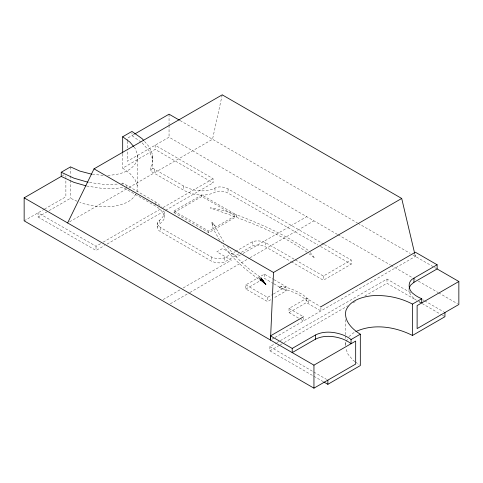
<?xml version="1.0" encoding="UTF-8"?>
<svg xmlns="http://www.w3.org/2000/svg" width="483" height="483" viewBox="0 0 483 483"><rect width="100%" height="100%" fill="white"/><g stroke="black" fill="none" stroke-linecap="round" stroke-linejoin="round"><path stroke-width="0.36" stroke-dasharray="2.42 1.81" d="M408.998 288.749C408.564 292.589 411.075 295.97 413.853 298.331A31.347 18.1 0 0 0 416.159 300.034M306.922 252.132C277.544 231.822 243.776 219.584 210.286 208.016L210.34 207.781C230.288 211.113 248.974 219.536 267.437 227.505C281.589 234.092 295.312 241.633 308.275 250.339L308.42 250.442M144.562 141.447L149.313 146.91L152.851 155.435L152.55 163.719L150.732 167.021L150.732 171.205L183.685 190.23C193.333 195.404 205.849 197.185 215.804 191.836C219.783 190.374 224.354 191.081 228.024 193.073L317.953 244.996M152.851 155.435L152.55 167.903L150.732 171.205M134.075 147.043L134.986 148.136L137.426 154.337L137.106 160.35C132.427 171.67 118.77 174.997 107.637 175.281M137.106 191.721L137.426 154.337M345.695 345.756L345.894 341.994M227.27 246.656L232.571 253.164L242.726 263.44L248.431 268.385L261.013 277.797L265.825 284.306L260.838 278.872L260.627 279.102L266.018 284.469L260.85 277.701L266.012 284.475L259.588 279.572M308.438 302.907L308.915 299.599L302.515 294.509L294.564 290.319L288.544 288.067L282.138 286.334L279.156 287.445L282.018 286.413M238.783 253.786L224.547 262.003C220.339 263.579 215.545 262.963 211.506 261.17L160.791 231.888C156.915 230.186 156.468 225.344 157.675 221.775C161.256 219.01 166.11 215.074 163.574 209.876M157.313 227.264C159.656 222.283 166.569 220.852 164.214 213.214M314.028 257.554L309.011 253.744M222.222 94.837L212.52 139.279L128.321 187.893M135.747 194.13C131.225 202.872 120.303 205.227 111.356 206.585C100.675 207.394 89.965 205.891 79.828 202.462M346.233 341.396L347.929 338.384M348.943 336.579L354.522 332.111M62.404 175.758L64.142 174.749M133.906 134.473L127.319 138.277L127.319 140.505M24.15 220.846L43.881 209.453M44.533 209.079L65.881 196.756L65.881 178.203M337.448 234.412L169.05 137.19L127.319 161.286L127.319 150.895M100.573 243.649L96.02 246.276L38.06 212.816L38.06 217L48.445 211.005M49.097 210.63L70.518 198.259L78.5 201.864M137.426 185.707L134.986 179.507L129.963 173.518L122.682 168.144L155.14 149.404L213.1 182.864L213.1 178.686L155.14 145.22L155.14 149.404M69.57 221.812L127.669 188.267M103.175 242.146L162.366 207.974M163.019 207.599L213.1 178.686M38.06 217L96.02 250.46L104.479 245.581M107.075 244.078L164.969 210.654M165.615 210.28L213.1 182.864M173.977 210.999L201.797 194.933L236.573 215.013L236.573 216.577L208.753 232.643L173.977 212.562L173.977 210.999L208.753 231.073L236.573 215.013M173.977 212.562L201.797 196.503L236.573 216.577M157.313 223.08L157.947 225.169L160.791 227.704L211.506 256.986C215.545 258.779 220.339 259.395 224.547 257.825L234.901 251.848M235.547 251.474L252.368 241.76C256.576 240.184 261.369 240.806 265.409 242.599L294.715 259.516M241.367 252.295L252.368 245.944C256.576 244.368 261.369 244.99 265.409 246.783L290.808 261.442M163.103 299.569L180.654 289.438M183.256 287.934L231.357 260.168L216.867 251.8L222.663 248.455L237.153 256.817L240.401 254.946M243.003 253.442L306.705 216.662M170.354 303.753L189.282 292.825M189.934 292.444L249.331 258.151M249.983 257.777L313.95 220.846M270.782 299.732L267.582 301.573L245.847 289.027L245.847 284.843L264.394 274.139L273.342 279.301M245.847 289.027L264.394 278.317L273.342 283.485M245.847 284.843L267.582 297.395L272.696 294.437M273.336 294.069L286.129 286.685L286.129 290.869L273.336 298.252M295.367 259.89L323.369 276.059L351.189 259.999L351.189 264.183L323.369 280.243L291.46 261.822M298.476 318.074L289.027 312.616L289.027 308.438L306.415 298.397L320.905 306.765M289.027 312.616L306.415 302.581L320.905 310.943L320.905 307.46M271.778 339.308L274.398 337.798M275.014 337.442L415.38 256.401L415.38 253.611M323.302 381.679L269.9 350.851L269.9 346.667L276.403 342.912M277.055 342.538L279.657 341.034M280.309 340.66L386.98 279.071L411.075 292.982M269.9 350.851L279.657 345.218M280.309 344.844L283.557 342.966M284.209 342.586L347.953 305.787M353.158 302.781L355.76 301.283M364.864 296.025L386.98 283.255L416.286 300.172M121.487 183.347L122.911 183.081L155.864 202.105L161.461 206.561M103.175 175.359L92.35 174.272M117.194 184.132L102.849 184.307L88.818 182.369M86.662 186.033L102.849 188.491L117.194 188.316L122.911 187.265L155.864 206.289C159.873 208.668 164.172 212.345 164.214 217.398M279.138 287.512C289.728 290.869 301.863 293.779 308.317 302.95M261.013 277.797L265.65 284.173C249.276 272.744 233.138 260.252 221.806 243.541M323.821 244.199L228.024 188.889C223.454 186.36 217.483 186.04 213.021 189.016C203.47 192.512 192.494 190.821 183.685 186.046L150.732 167.021M180.081 120.551L357.329 222.886M357.981 223.261L410.164 253.388M412.772 254.897L433.921 267.105M434.555 267.473L437.115 268.946M338.1 234.792L390.318 264.938M390.97 265.312L412.506 277.749M413.158 278.123L415.772 279.633M418.381 281.142L437.966 292.444M438.618 292.825L457.546 303.753M422.8 299.75L424.098 300.504M424.75 300.879L443.635 311.783M324.473 244.573L351.189 259.999M418.888 301.676L421.496 303.185M422.148 303.559L441.685 314.838M442.337 315.212L444.94 316.715M320.561 246.499L351.189 264.183M273.982 279.675L286.129 286.685M273.982 283.853L286.129 290.869M289.027 308.438L302.889 316.437M301 319.529L303.517 320.984L303.517 318.194M269.9 346.667L326.556 379.378M140.988 142.038L131.956 135.602L131.956 132.813M354.854 361.544L353.037 360.197L348.014 354.214L345.846 348.696M355.464 361.99L359.104 364.677M260.108 279.446L265.801 284.288L261.146 278.148M265.674 284.179L261.007 278.631M260.373 279.301L265.771 284.227M259.389 278.359L265.747 284.227L261.116 277.948M259.6 278.13L265.759 284.245L259.854 277.936M265.505 283.998L265.825 284.306L260.85 277.701M214.935 225.736L211.886 222.271L215.291 226.086L217.815 231.653L224.184 242.46M142.189 142.902L149.313 151.094L152.851 159.619M310.207 252.591L314.228 257.421M265.71 284.155L260.639 277.665M219.705 240.274L215.062 232.184L212.496 226.527L211.886 222.331L212.496 226.527M414.861 254.203L415.38 256.401M386.98 279.071L386.98 283.255M345.574 319.625L345.574 335.311M345.574 336.053L345.574 339.042M345.574 342.03L345.574 345.768M323.369 276.059L323.369 280.243M306.415 298.397L306.415 302.581M267.582 297.395L267.582 301.573M265.409 242.599L265.409 246.783M264.394 274.139L264.394 278.317M252.368 241.76L252.368 245.944M228.024 188.889L228.024 193.073M224.547 257.825L224.547 262.003M214.983 188.05L214.983 192.234M211.506 256.986L211.506 261.17M208.753 231.073L208.753 232.643M201.797 194.933L201.797 196.503M183.685 186.046L183.685 190.23M169.05 114.181L169.05 124.572M169.05 125.314L169.05 137.19M160.791 227.704L160.791 231.888M159.342 220.176L159.342 224.36M155.864 202.105L155.864 204.895M154.705 169.316L154.705 173.494M127.319 141.247L127.319 150.153M126.884 185.375L126.884 188.165M122.911 183.081L122.911 184.476M122.682 153.95L122.682 168.144M96.02 246.276L96.02 250.46M70.518 166.889L70.518 175.106M70.518 175.848L70.518 179.585M70.518 180.334L70.518 198.259M65.881 175.975L65.881 177.46M420.548 302.4A31.347 18.1 0 0 1 418.815 301.573"/><path stroke-width="0.72" d="M414.686 253.466L401.699 198.459L273.505 272.472L270.48 340.056L270.48 335.878L303.517 316.8M409.167 288.134L410.526 285.212L413.931 282.332L437.115 268.946L458.85 281.498L458.85 304.501L417.119 328.597L417.119 305.594L458.85 281.498M67.62 222.941L94.028 168.851L222.222 94.837L401.699 198.459M437.115 268.946L437.115 264.769L413.931 278.154C407.048 281.191 408.075 290.524 413.853 294.147A31.347 18.1 0 0 0 421.756 298.729L421.756 302.913M24.15 197.843L313.95 365.154L355.681 341.064L355.681 364.067L313.95 388.163L24.15 220.846L24.15 197.843L61.244 176.422L61.244 172.244L70.518 166.889L79.828 171.091L91.631 174.182M122.682 153.202L122.682 136.774L131.956 131.418L142.189 138.718L143.614 140.354M134.558 134.099L169.05 114.181L179.428 120.176M320.905 306.765L415.38 252.217L437.115 264.769M270.48 335.878L292.215 348.424L315.399 335.039C323.966 330.656 334.345 331.743 343.111 334.997A31.347 18.1 0 0 1 351.044 339.555L360.318 334.2C352.342 329.219 343.648 320.978 345.894 310.623C349.909 300.36 361.707 297.033 371.644 295.759C385.706 294.702 399.984 297.516 412.482 304.085L421.756 298.729M351.044 339.555L351.044 343.739A31.347 18.1 0 0 0 343.111 339.175C334.345 335.926 323.966 334.84 315.399 339.223L292.215 352.608L292.215 348.424M323.954 382.059L327.86 384.311L360.318 365.577L360.318 334.2M355.814 331.573C373.788 323.296 395.299 326.762 412.482 335.456L444.94 316.715L444.94 312.537M88.081 182.266L73.887 178.149L61.244 172.244M85.95 185.828L73.887 182.333L61.244 176.422M94.028 168.851L273.505 272.472M122.682 136.774L129.963 142.147L133.622 146.5M413.931 278.154L413.931 282.332M412.482 304.085L412.482 335.456M327.86 380.133L327.86 384.311M315.399 335.039L315.399 339.223M313.95 365.154L313.95 388.163"/></g></svg>
